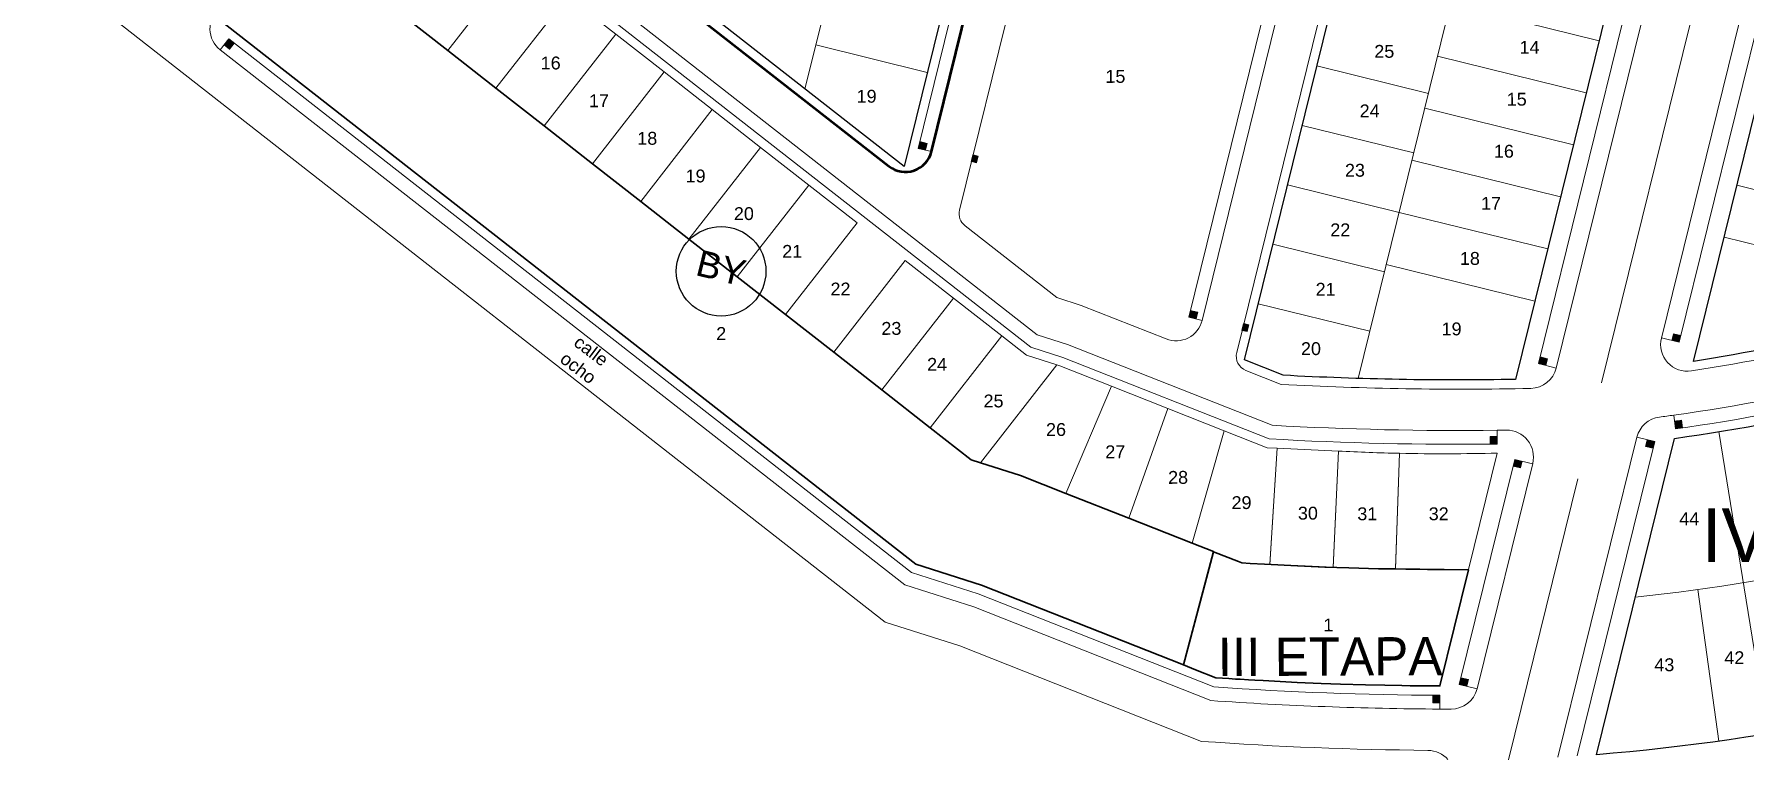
# Model space of a CAD drawing. Header units: millimetres. Extents: x 547073 to 557369, y 9424164 to 9429566.
# Drawn here: x 548287.3 to 548510.7, y 9426686.2 to 9426781 of the extents above; entities that cross this region are included whole.
import ezdxf

# ---------------------------------------------------------------- set-up
doc = ezdxf.new("R2010")
doc.units = ezdxf.units.MM
for name, color, linetype, lineweight in [('00 Estacionamientos', 251, 'Continuous', 15), ('00 Lotes', 7, 'Continuous', 15), ('00 Manzana', 170, 'Continuous', 25), ('00 Veredas', 253, 'Continuous', 15), ('VIVIENDA', 7, 'Continuous', 30)]:
    doc.layers.add(name, color=color, linetype=linetype, lineweight=lineweight)
doc.layers.add('TEXTO-CATASTRO', color=12, linetype='Continuous')
doc.styles.add('KBYOZ', font='micross.ttf')
pattern_1 = [(256, (-6120.45241, 7539.05218), (0.1030939209168, -0.0257042014075), [])]

msp = doc.modelspace()

# ---------------------------------------------------------------- hatches: boundary and pattern name
h = msp.add_hatch()
h.set_pattern_fill('ANSI31', color=256, angle=277, style=0)
h.set_pattern_definition([(322, (-6120.45241, 7539.05218), (0.0769576844157, 0.0985013442008), [])])
h.paths.add_polyline_path([(548313.386, 9426779.785), (548312.677, 9426780.34), (548312.061, 9426779.552), (548312.77, 9426778.998)])
h = msp.add_hatch()
h.set_pattern_fill('ANSI31', color=256, scale=0.85, angle=211, style=0)
h.set_pattern_definition(pattern_1)
h.paths.add_polyline_path([(548403.902, 9426766.676), (548402.931, 9426766.915), (548402.716, 9426766.041), (548403.687, 9426765.802)])
h = msp.add_hatch()
h.set_pattern_fill('ANSI31', color=256, scale=0.85, angle=211, style=0)
h.set_pattern_definition(pattern_1)
h.paths.add_polyline_path([(548410.569, 9426765.032), (548409.922, 9426765.191), (548409.706, 9426764.317), (548410.354, 9426764.158)])
h = msp.add_hatch()
h.set_pattern_fill('ANSI31', color=256, scale=0.85, angle=211, style=0)
h.set_pattern_definition(pattern_1)
h.paths.add_polyline_path([(548439.25, 9426744.622), (548438.279, 9426744.862), (548438.064, 9426743.988), (548439.034, 9426743.748)])
h = msp.add_hatch()
h.set_pattern_fill('ANSI31', color=256, scale=0.85, angle=211, style=0)
h.set_pattern_definition(pattern_1)
h.paths.add_polyline_path([(548445.917, 9426742.978), (548445.27, 9426743.138), (548445.054, 9426742.264), (548445.701, 9426742.104)])
h = msp.add_hatch()
h.set_pattern_fill('ANSI31', color=256, scale=0.85, angle=211, style=0)
h.set_pattern_definition(pattern_1)
h.paths.add_polyline_path([(548502.356, 9426741.574), (548501.385, 9426741.814), (548501.169, 9426740.94), (548502.14, 9426740.7)])
h = msp.add_hatch()
h.set_pattern_fill('ANSI31', color=256, scale=0.85, angle=211, style=0)
h.set_pattern_definition(pattern_1)
h.paths.add_polyline_path([(548484.924, 9426738.548), (548483.953, 9426738.788), (548483.738, 9426737.914), (548484.709, 9426737.675)])
h = msp.add_hatch()
h.set_pattern_fill('ANSI31', color=256, angle=143, style=0)
h.set_pattern_definition([(188, (-6120.45241, 7539.05218), (0.01739663762, -0.1237835085927), [])])
h.paths.add_polyline_path([(548502.435, 9426730.519, -0.000941), (548501.543, 9426730.395), (548501.663, 9426729.402, 0.0009371), (548502.555, 9426729.526)])
h = msp.add_hatch()
h.set_pattern_fill('ANSI31', color=256, angle=316, style=0)
h.set_pattern_definition([(1, (-6120.45241, 7539.05218), (-0.0021815508047, 0.1249809618945), [])])
h.paths.add_polyline_path([(548478.353, 9426728.405, -0.0005164), (548477.453, 9426728.396), (548477.464, 9426727.396, 0.0005152), (548478.364, 9426727.405)])
h = msp.add_hatch()
h.set_pattern_fill('ANSI31', color=256, scale=0.85, angle=211, style=0)
h.set_pattern_definition(pattern_1)
h.paths.add_polyline_path([(548498.941, 9426727.728), (548497.97, 9426727.967), (548497.755, 9426727.094), (548498.726, 9426726.854)])
h = msp.add_hatch()
h.set_pattern_fill('ANSI31', color=256, scale=0.85, angle=211, style=0)
h.set_pattern_definition(pattern_1)
h.paths.add_polyline_path([(548481.625, 9426725.169), (548480.652, 9426725.401), (548480.436, 9426724.527), (548481.409, 9426724.296)])
h = msp.add_hatch()
h.set_pattern_fill('ANSI31', color=256, scale=0.85, angle=211, style=0)
h.set_pattern_definition(pattern_1)
h.paths.add_polyline_path([(548474.591, 9426696.65), (548473.62, 9426696.889), (548473.405, 9426696.015), (548474.376, 9426695.776)])
h = msp.add_hatch()
h.set_pattern_fill('ANSI31', color=256, angle=135, style=0)
h.set_pattern_definition([(180, (-6120.45241, 7539.05218), (0, -0.125), [])])
h.paths.add_polyline_path([(548470.87, 9426694.584, -0.0004797), (548469.97, 9426694.59), (548469.964, 9426693.59, 0.0004787), (548470.864, 9426693.584)])

# ---------------------------------------------------------------- linework, layer by layer
at = {"color": 242, "lineweight": 50}
msp.add_lwpolyline([(548471.322, 9427036.713, 0.4142136), (548468.762, 9427040.949), (548415.848, 9427053.999), (548402.353, 9426999.279), (548328.857, 9427009.287), (548289.082, 9426849.132), (548294.792, 9426847.723, 0.2954188), (548296.034, 9426844.128), (548398.91, 9426763.691, 0.5439022), (548404.464, 9426765.611)], format="xyb", close=True, dxfattribs=at)
at = {"layer": '00 Estacionamientos'}
for p, q in [((548404.464, 9426765.61), (548441.252, 9426914.783)), ((548439.811, 9426743.557), (548479.7, 9426905.299)), ((548524.75, 9426894.187), (548486.068, 9426737.339)), ((548499.806, 9426741.258), (548536.789, 9426891.218)), ((548287.746, 9426843.753), (548418.283, 9426741.689)), ((548400.999, 9426708.997), (548311.568, 9426778.922)), ((548418.283, 9426741.689), (548422.216, 9426740.433)), ((548422.216, 9426740.433), (548448.973, 9426729.866)), ((548486.299, 9426686.489), (548496.611, 9426728.303)), ((548475.735, 9426695.441), (548482.996, 9426724.883)), ((548409.981, 9426706.129), (548400.999, 9426708.997)), ((548440.951, 9426693.898), (548409.981, 9426706.129))]:
    msp.add_line(p, q, dxfattribs=at)
for centre, radius, start, end in [((548468.802, 9426967.292), 238.349, 277.87213, 302.34986), ((548473.432, 9427164.121), 434.944, 266.77622, 270.64705), ((548473.42, 9427163.644), 470.866, 266.04593, 269.68844)]:
    msp.add_arc(centre, radius, start, end, dxfattribs=at)
at = {"layer": '00 Lotes'}
for p, q in [((548424.322, 9426921.309), (548387.942, 9426773.79)), ((548460.19, 9426735.981), (548492.359, 9426866.422)), ((548472.246, 9426784.865), (548491.664, 9426780.076)), ((548403.927, 9426775.965), (548389.364, 9426779.556)), ((548470.57, 9426778.069), (548489.988, 9426773.28)), ((548469.372, 9426773.214), (548454.809, 9426776.806)), ((548468.894, 9426771.272), (548488.312, 9426766.484)), ((548467.457, 9426765.447), (548452.893, 9426769.039)), ((548467.217, 9426764.476), (548486.636, 9426759.687)), ((548465.541, 9426757.68), (548450.978, 9426761.271)), ((548545.741, 9426752.32), (548509.672, 9426761.216)), ((548465.541, 9426757.68), (548484.96, 9426752.891)), ((548463.626, 9426749.912), (548449.062, 9426753.504)), ((548527.414, 9426749.631), (548507.996, 9426754.419)), ((548463.865, 9426750.883), (548483.283, 9426746.094)), ((548461.71, 9426742.145), (548447.147, 9426745.737)), ((548507.311, 9426729.035), (548513.693, 9426689.547)), ((548441.301, 9426713.328), (548437.4, 9426698.526)), ((548504.568, 9426708.402), (548507.304, 9426688.591))]:
    msp.add_line(p, q, dxfattribs=at)
for points in [[(548350.63, 9426790.806), (548344.328, 9426795.733), (548334.98, 9426783.747), (548341.282, 9426778.82)], [(548356.932, 9426785.878), (548350.63, 9426790.806), (548341.282, 9426778.82), (548347.584, 9426773.892)], [(548363.234, 9426780.95), (548356.932, 9426785.878), (548347.584, 9426773.892), (548353.887, 9426768.964)], [(548369.537, 9426776.023), (548363.234, 9426780.95), (548353.887, 9426768.964), (548360.189, 9426764.037)], [(548375.839, 9426771.095), (548369.537, 9426776.023), (548360.189, 9426764.037), (548366.491, 9426759.109)], [(548382.141, 9426766.167), (548375.839, 9426771.095), (548366.491, 9426759.109), (548372.794, 9426754.182)], [(548388.443, 9426761.24), (548382.141, 9426766.167), (548372.794, 9426754.182), (548379.096, 9426749.254)], [(548394.746, 9426756.312), (548388.443, 9426761.24), (548379.096, 9426749.254), (548385.398, 9426744.326)], [(548407.35, 9426746.457), (548401.048, 9426751.385), (548391.7, 9426739.399), (548398.003, 9426734.471)], [(548413.652, 9426741.529), (548407.35, 9426746.457), (548398.003, 9426734.471), (548404.305, 9426729.543)], [(548420.847, 9426737.746), (548416.864, 9426739.018), (548413.652, 9426741.529), (548404.305, 9426729.543), (548409.647, 9426725.367), (548410.885, 9426724.971)], [(548427.996, 9426734.951), (548421.213, 9426737.63), (548420.847, 9426737.746), (548410.885, 9426724.971), (548416.104, 9426723.305), (548422.025, 9426720.967)], [(548435.341, 9426732.05), (548427.996, 9426734.951), (548422.025, 9426720.967), (548430.253, 9426717.717)], [(548442.719, 9426729.136), (548435.341, 9426732.05), (548430.253, 9426717.717), (548438.518, 9426714.453)], [(548449.635, 9426726.861), (548448.326, 9426726.922), (548442.719, 9426729.136), (548438.518, 9426714.453), (548441.307, 9426713.351), (548444.995, 9426711.895), (548448.672, 9426711.724)], [(548457.623, 9426726.487), (548449.635, 9426726.861), (548448.672, 9426711.724), (548456.919, 9426711.34)]]:
    msp.add_lwpolyline(points, close=True, dxfattribs=at)
msp.add_lwpolyline([(548311.471, 9426782.834), (548402.429, 9426711.715), (548410.995, 9426708.98), (548437.405, 9426698.55), (548441.307, 9426713.351), (548438.518, 9426714.453), (548430.253, 9426717.717), (548422.025, 9426720.967), (548416.104, 9426723.305), (548410.885, 9426724.971), (548409.647, 9426725.367), (548404.305, 9426729.543), (548398.003, 9426734.471), (548391.7, 9426739.399), (548385.398, 9426744.326), (548379.096, 9426749.254), (548372.794, 9426754.182), (548366.491, 9426759.109), (548360.189, 9426764.037), (548353.887, 9426768.964), (548347.584, 9426773.892), (548341.282, 9426778.82), (548334.98, 9426783.747)], dxfattribs=at)
for points in [[(548449.635, 9426726.861), (548448.326, 9426726.922), (548442.719, 9426729.136), (548438.518, 9426714.453), (548444.995, 9426711.895, 0.0020323), (548448.669, 9426711.679)], [(548457.623, 9426726.487), (548449.635, 9426726.861), (548448.669, 9426711.679, 0.0045604), (548456.918, 9426711.302)], [(548465.617, 9426726.201, -0.0072928), (548457.623, 9426726.487), (548456.918, 9426711.302, 0.004517), (548465.093, 9426711.078)], [(548465.617, 9426726.201, -0.0072914), (548457.623, 9426726.487), (548456.919, 9426711.34), (548459.805, 9426711.206), (548465.095, 9426711.139)], [(548478.375, 9426726.229, -0.0116275), (548465.617, 9426726.201), (548465.093, 9426711.078, 0.0052644), (548474.625, 9426711.003)], [(548478.375, 9426726.229, -0.0116295), (548465.617, 9426726.201), (548465.095, 9426711.139), (548474.628, 9426711.018)]]:
    msp.add_lwpolyline(points, format="xyb", close=True, dxfattribs=at)
for centre, radius, start, end in [((548468.802, 9426967.292), 261.349, 276.06176, 302.65117), ((548473.42, 9427163.644), 452.666, 266.39905, 270.15229)]:
    msp.add_arc(centre, radius, start, end, dxfattribs=at)
at = {"layer": '00 Manzana'}
msp.add_lwpolyline([(548409.759, 9426924.901), (548438.886, 9426917.718), (548400.893, 9426763.663), (548374.99, 9426783.917), (548409.759, 9426924.901)], dxfattribs=at)
for points in [[(548503.999, 9426738.215), (548541.997, 9426892.289), (548578.066, 9426883.393), (548544.765, 9426748.362, -0.0451544), (548503.999, 9426738.215, -4.0312863)], [(548445.337, 9426738.398), (548477.795, 9426870.013), (548511.777, 9426861.633), (548480.757, 9426735.851, -0.0181), (548450.403, 9426736.397), (548445.337, 9426738.398)], [(548702.025, 9426851.172), (548727.818, 9426820.6), (548621.849, 9426731.198, -0.1239611), (548491.327, 9426686.829), (548501.517, 9426728.15, 0.1071334), (548598.068, 9426763.469), (548702.025, 9426851.172)]]:
    msp.add_lwpolyline(points, format="xyb", dxfattribs=at)
at = {"layer": '00 Veredas'}
for p, q in [((548402.716, 9426766.041), (548439.504, 9426915.214)), ((548446.852, 9426914.937), (548408.142, 9426757.972)), ((548438.064, 9426743.988), (548477.952, 9426905.73)), ((548444.339, 9426739.364), (548485.3, 9426905.453)), ((548522.419, 9426894.762), (548483.738, 9426737.914)), ((548530.769, 9426892.703), (548491.976, 9426735.404)), ((548502.14, 9426740.7), (548539.119, 9426890.643)), ((548287.271, 9426841.84), (548417.428, 9426740.072)), ((548398.435, 9426704.147), (548296.407, 9426783.921)), ((548374.658, 9426782.653), (548398.91, 9426763.691)), ((548311.568, 9426778.922), (548312.677, 9426780.34)), ((548401.854, 9426710.614), (548312.677, 9426780.34)), ((548312.77, 9426778.998), (548312.061, 9426779.552)), ((548312.77, 9426778.998), (548313.386, 9426779.785)), ((548403.902, 9426766.676), (548402.931, 9426766.915)), ((548403.687, 9426765.802), (548403.902, 9426766.676)), ((548404.464, 9426765.61), (548402.716, 9426766.041)), ((548410.354, 9426764.158), (548409.706, 9426764.317)), ((548410.569, 9426765.032), (548409.922, 9426765.191)), ((548410.354, 9426764.158), (548410.569, 9426765.032)), ((548408.852, 9426755.918), (548420.847, 9426746.539)), ((548420.847, 9426746.539), (548424.031, 9426745.522)), ((548424.031, 9426745.522), (548435.127, 9426741.14)), ((548439.25, 9426744.622), (548438.279, 9426744.862)), ((548439.034, 9426743.748), (548439.25, 9426744.622)), ((548439.811, 9426743.557), (548438.064, 9426743.988)), ((548445.701, 9426742.104), (548445.054, 9426742.264)), ((548445.917, 9426742.978), (548445.27, 9426743.138)), ((548445.701, 9426742.104), (548445.917, 9426742.978)), ((548417.428, 9426740.072), (548421.611, 9426738.737)), ((548499.81, 9426741.275), (548502.14, 9426740.7)), ((548501.169, 9426740.94), (548501.385, 9426741.814)), ((548501.385, 9426741.814), (548502.356, 9426741.574)), ((548421.611, 9426738.737), (548448.581, 9426728.085)), ((548486.068, 9426737.339), (548483.738, 9426737.914)), ((548484.924, 9426738.548), (548483.953, 9426738.788)), ((548484.924, 9426738.548), (548484.709, 9426737.675)), ((548445.546, 9426737.025), (548450.143, 9426735.209)), ((548501.447, 9426731.189), (548501.663, 9426729.402)), ((548478.364, 9426727.405), (548478.344, 9426729.205)), ((548502.435, 9426730.519), (548502.557, 9426729.51)), ((548477.464, 9426727.395), (548477.453, 9426728.396)), ((548488.812, 9426686.657), (548498.941, 9426727.728)), ((548496.611, 9426728.303), (548498.941, 9426727.728)), ((548497.755, 9426727.094), (548497.97, 9426727.967)), ((548497.755, 9426727.094), (548498.726, 9426726.854)), ((548473.405, 9426696.015), (548480.652, 9426725.401)), ((548481.409, 9426724.296), (548480.444, 9426724.525)), ((548482.987, 9426724.845), (548480.652, 9426725.401)), ((548481.409, 9426724.296), (548481.623, 9426725.162)), ((548479.832, 9426686.16), (548488.881, 9426722.853)), ((548410.586, 9426707.826), (548401.854, 9426710.614)), ((548441.353, 9426695.675), (548410.586, 9426707.826)), ((548408.165, 9426701.04), (548398.435, 9426704.147)), ((548439.742, 9426688.57), (548408.165, 9426701.04)), ((548475.735, 9426695.441), (548473.405, 9426696.015)), ((548474.591, 9426696.65), (548473.62, 9426696.889)), ((548474.376, 9426695.776), (548474.591, 9426696.65)), ((548469.97, 9426694.589), (548469.964, 9426693.59)), ((548470.87, 9426694.584), (548470.86, 9426692.784))]:
    msp.add_line(p, q, dxfattribs=at)
for centre, radius, start, end in [((548313.724, 9426781.679), 3.5, 131.05281, 231.9788), ((548401.065, 9426766.448), 3.5, 231.9788, 346.14628), ((548468.802, 9426967.292), 240.149, 277.86478, 302.3792), ((548410.083, 9426757.493), 2, 166.14628, 231.9788), ((548468.319, 9426968.529), 234.261, 278.69501, 289.37105), ((548436.413, 9426744.395), 3.5, 248.44866, 346.14628), ((548503.204, 9426740.42), 3.5, 166.14628, 278.69501), ((548446.281, 9426738.885), 2, 166.14628, 248.44866), ((548482.67, 9426738.177), 3.5, 271.24243, 346.14628), ((548473.432, 9427164.121), 429.544, 266.89206, 271.24243), ((548500.009, 9426727.465), 3.5, 97.41381, 166.14628), ((548468.802, 9426967.292), 238.349, 277.41381, 277.87213), ((548473.432, 9427164.121), 434.944, 270.64705, 270.80576), ((548479.598, 9426725.721), 3.5, 346.14628, 90.80576), ((548468.802, 9426967.292), 239.149, 277.86885, 278.08451), ((548473.432, 9427164.121), 436.744, 266.73809, 270.64705), ((548473.432, 9427164.121), 435.744, 270.52871, 270.64705), ((548473.42, 9427163.644), 469.066, 266.07993, 269.68844), ((548472.337, 9426696.279), 3.5, 269.8672, 346.14628), ((548473.42, 9427163.644), 470.066, 269.57874, 269.68844), ((548473.42, 9427163.644), 470.866, 269.68844, 269.8672), ((548473.42, 9427163.644), 476.266, 265.9451, 269.50591), ((548469.283, 9426683.895), 3.5, 40.74605, 89.50591)]:
    msp.add_arc(centre, radius, start, end, dxfattribs=at)
at = {"layer": 'TEXTO-CATASTRO'}
msp.add_circle((548376.992, 9426749.98), 5.85, dxfattribs=at)
at = {"layer": 'VIVIENDA'}
msp.add_lwpolyline([(548311.471, 9426782.834), (548402.429, 9426711.715), (548410.995, 9426708.98), (548437.405, 9426698.55), (548441.307, 9426713.351), (548438.518, 9426714.453), (548430.253, 9426717.717), (548422.025, 9426720.967), (548416.104, 9426723.305), (548410.885, 9426724.971), (548409.647, 9426725.367), (548404.305, 9426729.543), (548398.003, 9426734.471), (548391.7, 9426739.399), (548385.398, 9426744.326), (548379.096, 9426749.254), (548372.794, 9426754.182), (548366.491, 9426759.109), (548360.189, 9426764.037), (548353.887, 9426768.964), (548347.584, 9426773.892), (548341.282, 9426778.82), (548334.98, 9426783.747)], dxfattribs=at)
msp.add_lwpolyline([(548474.628, 9426710.998), (548469.272, 9426711.016), (548466.436, 9426711.051), (548462.846, 9426711.121), (548458.978, 9426711.227), (548455.844, 9426711.338), (548452.286, 9426711.491), (548447.946, 9426711.714), (548446.081, 9426711.823), (548444.994, 9426711.891), (548444.558, 9426712.063), (548441.31, 9426713.346), (548437.405, 9426698.546), (548438.974, 9426697.926), (548441.625, 9426696.879), (548442.496, 9426696.82), (548443.287, 9426696.769), (548444.177, 9426696.712), (548444.774, 9426696.675), (548445.867, 9426696.609), (548446.722, 9426696.56), (548447.812, 9426696.498), (548452.219, 9426696.278), (548455.367, 9426696.145), (548457.892, 9426696.055), (548461.153, 9426695.958), (548463.7, 9426695.898), (548465.921, 9426695.857), (548467.005, 9426695.841), (548469.835, 9426695.811), (548470.881, 9426695.804)], close=True, dxfattribs=at)

# ---------------------------------------------------------------- texts
at = {"insert": (548505.055, 9426719.014), "char_height": 7, "attachment_point": 1}
msp.add_mtext_dynamic_manual_height_columns('IV ETAPA', width=89.24565, gutter_width=12.5, heights=[0], dxfattribs=at)
at = {"insert": (548441.847, 9426702.091), "char_height": 5, "attachment_point": 1, "rotation": 0.23524}
msp.add_mtext_dynamic_manual_height_columns('III ETAPA', width=89.24565, gutter_width=12.5, heights=[0], dxfattribs=at)
at = {"layer": 'TEXTO-CATASTRO', "attachment_point": 5, "style": 'KBYOZ'}
for s, insert, char_height, width, rotation in [('14', (548482.587, 9426779.242), 1.68, 0.000122, 0.08064), ('16', (548354.731, 9426777.179), 1.68, 0.000122, 0.08064), ('25', (548463.615, 9426778.698), 1.68, 0.000122, 0.08064), ('15', (548428.491, 9426775.427), 1.68, 0.000122, 0.08064), ('19', (548395.996, 9426772.831), 1.68, 0.000122, 0.08064), ('15', (548480.911, 9426772.445), 1.68, 0.000122, 0.08064), ('17', (548361.04, 9426772.259), 1.68, 0.000122, 0.08064), ('24', (548461.699, 9426770.93), 1.68, 0.000122, 0.08064), ('18', (548367.348, 9426767.339), 1.68, 0.000122, 0.08064), ('16', (548479.235, 9426765.649), 1.68, 0.000122, 0.08064), ('19', (548373.656, 9426762.419), 1.68, 0.000122, 0.08064), ('23', (548459.784, 9426763.163), 1.68, 0.000122, 0.08064), ('20', (548379.965, 9426757.5), 1.68, 0.000122, 0.08064), ('17', (548477.559, 9426758.853), 1.68, 0.000122, 0.08064), ('22', (548457.868, 9426755.396), 1.68, 0.000122, 0.08064), ('21', (548386.273, 9426752.58), 1.68, 0.000122, 0.08064), ('BY', (548376.995, 9426750.418), 3.4214, 0.000158, 346.25424), ('18', (548474.796, 9426751.646), 1.68, 0.000122, 0.08064), ('22', (548392.582, 9426747.66), 1.68, 0.000122, 0.08064), ('21', (548455.953, 9426747.629), 1.68, 0.000122, 0.08064), ('2', (548377.006, 9426741.847), 1.68, 0.000122, 0.08064), ('23', (548399.231, 9426742.506), 1.68, 0.000122, 0.08064), ('19', (548472.405, 9426742.437), 1.68, 0.000122, 0.08064), ('calle ocho', (548359.174, 9426738.464), 1.68, 0.000122, 322.76789), ('20', (548454.037, 9426739.861), 1.68, 0.000122, 0.08064), ('24', (548405.198, 9426737.82), 1.68, 0.000122, 0.08064), ('25', (548412.575, 9426733.025), 1.68, 0.000122, 0.08064), ('26', (548420.734, 9426729.296), 1.68, 0.000122, 0.08064), ('27', (548428.477, 9426726.397), 1.68, 0.000122, 0.08064), ('28', (548436.678, 9426723.041), 1.68, 0.000122, 0.08064), ('29', (548444.967, 9426719.745), 1.68, 0.000122, 0.08064), ('30', (548453.634, 9426718.372), 1.68, 0.000122, 0.08064), ('31', (548461.397, 9426718.287), 1.68, 0.000122, 0.08064), ('32', (548470.722, 9426718.287), 1.68, 0.000122, 0.08064), ('44', (548503.449, 9426717.648), 1.68, 0.000122, 0.08064), ('1', (548456.311, 9426703.777), 1.68, 0.000122, 0.08064), ('42', (548509.335, 9426699.494), 1.68, 0.000122, 0.08064), ('43', (548500.193, 9426698.564), 1.68, 0.000122, 0.08064)]:
    msp.add_mtext(s, dxfattribs=dict(at, insert=insert, char_height=char_height, width=width, rotation=rotation))

doc.saveas('drawing.dxf')
